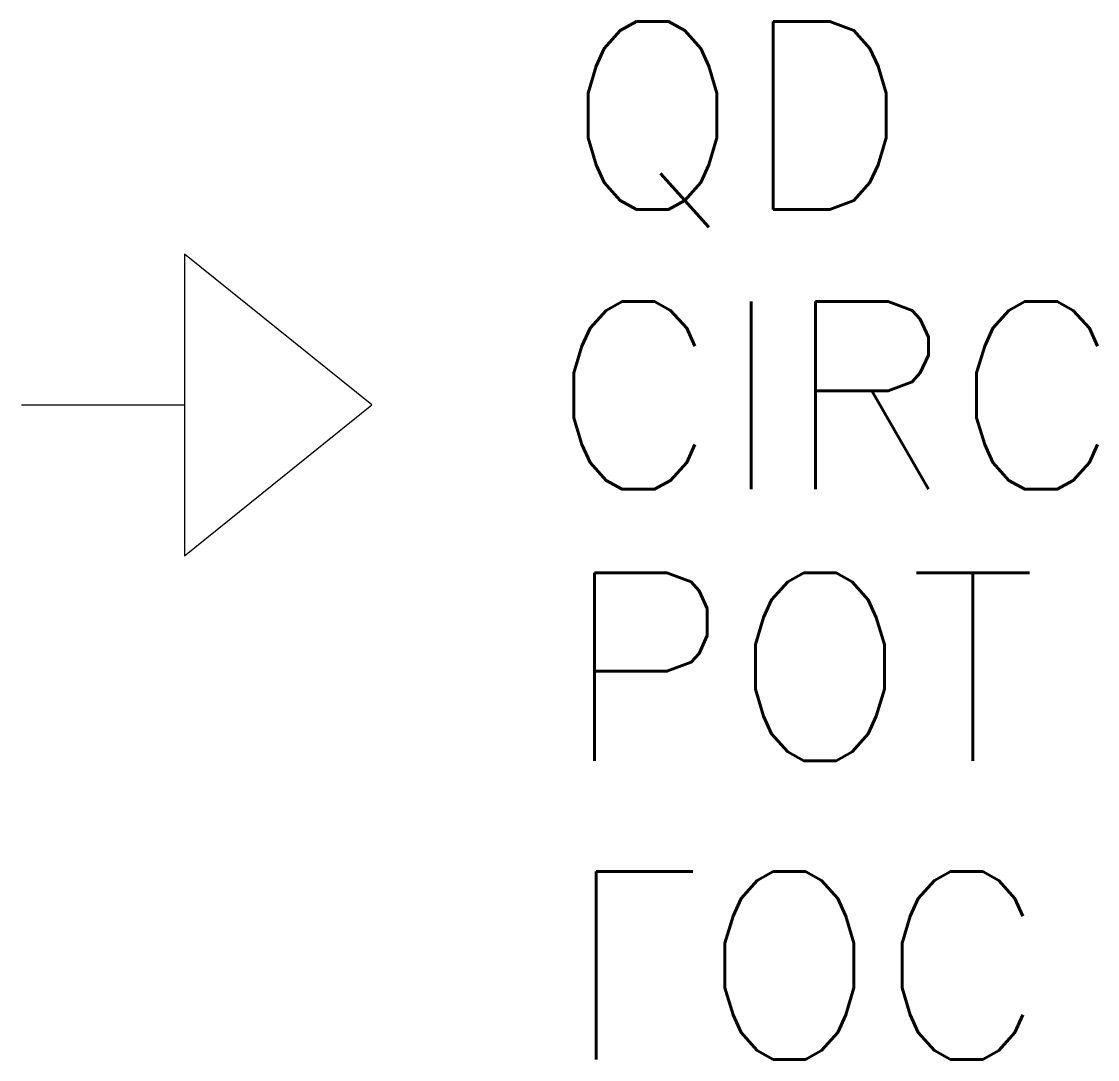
# Model space of a CAD drawing. Header units: millimetres. Extents: x 60.461 to 61.32, y -24.373 to -23.544.
import ezdxf

# ---------------------------------------------------------------- set-up
doc = ezdxf.new("R2010")
doc.units = ezdxf.units.MM
doc.layers.add('018', color=4, linetype='Continuous')
doc.layers.add('021', color=1, linetype='Continuous')
doc.styles.get("Standard").update_dxf_attribs({"font": 'romans.shx'})

msp = doc.modelspace()

# ---------------------------------------------------------------- linework, layer by layer
msp.add_line((60.46081, -23.85007), (60.59098, -23.85007))
at = {"layer": '018'}
msp.add_lwpolyline([(60.59098, -23.97053), (60.7405, -23.85007), (60.59098, -23.7296), (60.59098, -23.85007)], close=True, dxfattribs=at)

# ---------------------------------------------------------------- texts
at = {"layer": '021', "flags": 1}
for tag, p, s in [('QD', (60.89369, -23.69402), '1'), ('CIRC', (60.88243, -23.91743), '1'), ('POT', (60.89233, -24.1341), '100')]:
    msp.add_attdef(tag, p, s, height=0.15, dxfattribs=at)
at = {"layer": '021', "text_generation_flag": 4, "flags": 1}
msp.add_attdef('LOC', (60.89368, -24.22255), '', height=0.15, dxfattribs=at)

doc.saveas('drawing.dxf')
